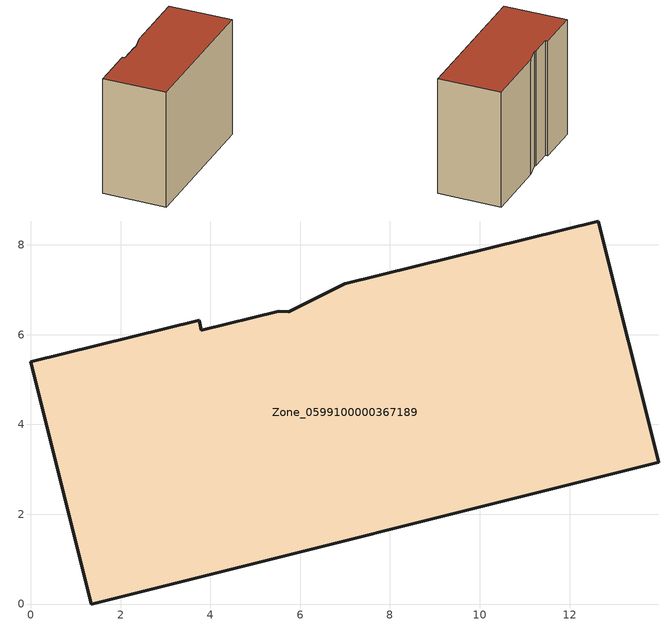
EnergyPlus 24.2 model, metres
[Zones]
Zone_0599100000367189
 floor ground (C_G): 5.74,6.51 6.99,7.13 12.64,8.53 13.98,3.16 1.35,0 0,5.4 3.75,6.33 3.79,6.1 5.52,6.53 z0
 wall outside (C_F): 13.98,3.16 12.64,8.53 6.99,7.13 5.74,6.51 5.52,6.53 3.79,6.1 3.75,6.33 0,5.4 1.35,0 13.98,3.16 z0:10.44
 roof outside (C_R): 6.99,7.13 5.74,6.51 5.52,6.53 3.79,6.1 3.75,6.33 0,5.4 1.35,0 13.98,3.16 12.64,8.53 z10.44
[BUILDING]
Pand.0599100000367189: North Axis=0; Terrain=City; Loads Convergence Tolerance Value=0.04; Temperature Convergence Tolerance Value=0.4; Solar Distribution=FullExterior; Maximum Number of Warmup Days=25; Minimum Number of Warmup Days=1
[Site:Location]
Rotterdam.The.Hague.AP_ZH_NLD Design_Conditions: Latitude=51.96; Longitude=4.45; Time Zone=1; Elevation=-4.5
[SITE:GROUNDTEMPERATURE:BUILDINGSURFACE]
18, 18, 18, 18, 18, 18, 18, 18, 18, 18, 18, 18
[MATERIAL] Thermal Absorptance=0.9; Solar Absorptance=0.7; Visible Absorptance=0.7
Name | Roughness | Thickness | Conductivity | Density | Specific Heat
G.TC.1992-2005 | MediumSmooth | 0.15 | 0.06 | 540 | 1210
F.TC.1992-2005 | Rough | 0.3 | 0.12 | 1920 | 840
R.TC.1992-2005 | MediumRough | 0.2 | 0.08 | 1500 | 1000
[CONSTRUCTION]
C_G: G.TC.1992-2005
C_F: F.TC.1992-2005
C_R: R.TC.1992-2005
[ZONE]
Zone_0599100000367189: Type=1; Multiplier=1; Ceiling Height=Autocalculate; Volume=Autocalculate; Floor Area=autocalculate; Part of Total Floor Area=Yes
[ZONEINFILTRATION:DESIGNFLOWRATE]
Infil_Zone_0599100000367189: Zone or ZoneList or Space or SpaceList=Zone_0599100000367189; Schedule=AlwaysOn; Design Flow Rate Calculation Method=Flow/Area; Flow Rate per Floor Area=0.0015; Constant Term Coefficient=1; Temperature Term Coefficient=0; Velocity Term Coefficient=0; Velocity Squared Term Coefficient=0
[HVACTEMPLATE:ZONE:IDEALLOADSAIRSYSTEM]
Zone_0599100000367189: Maximum Heating Supply Air Temperature=50; Minimum Cooling Supply Air Temperature=13; Maximum Heating Supply Air Humidity Ratio=0.0156; Minimum Cooling Supply Air Humidity Ratio=0.0077; Heating Limit=NoLimit; Cooling Limit=NoLimit; Dehumidification Control Type=ConstantSensibleHeatRatio; Cooling Sensible Heat Ratio=0.7; Dehumidification Setpoint=60; Humidification Control Type=None; Humidification Setpoint=30; Outdoor Air Method=None; Outdoor Air Flow Rate per Person=0.00944; Outdoor Air Flow Rate per Zone Floor Area=0; Outdoor Air Flow Rate per Zone=0; Demand Controlled Ventilation Type=None; Outdoor Air Economizer Type=NoEconomizer; Heat Recovery Type=None; Sensible Heat Recovery Effectiveness=0.7; Latent Heat Recovery Effectiveness=0.65
[ZONECONTROL:THERMOSTAT]
ThermostatControl_Zone_0599100000367189: Zone or ZoneList=Zone_0599100000367189; Control Type Schedule=DualSetpointControlType; Control 1=Thermostat_Zone_0599100000367189; Temperature Difference Between Cutout And Setpoint=0
[THERMOSTATSETPOINT:DUALSETPOINT]
Thermostat_Zone_0599100000367189: Heating Setpoint Temperature Schedule=HeatingSetpoint_Zone_0599100000367189; Cooling Setpoint Temperature Schedule=CoolingSetpoint_Zone_0599100000367189
[SCHEDULE:COMPACT]
HeatingSetpoint_Zone_0599100000367189: Through: 12/31, For: AllDays, Until: 24:00, 21
CoolingSetpoint_Zone_0599100000367189: Through: 12/31, For: AllDays, Until: 24:00, 24
DualSetpointControlType: Through: 12/31, For: AllDays, Until: 24:00, 4
AlwaysOn: Through: 12/31, For: AllDays, Until: 24:00, 1
